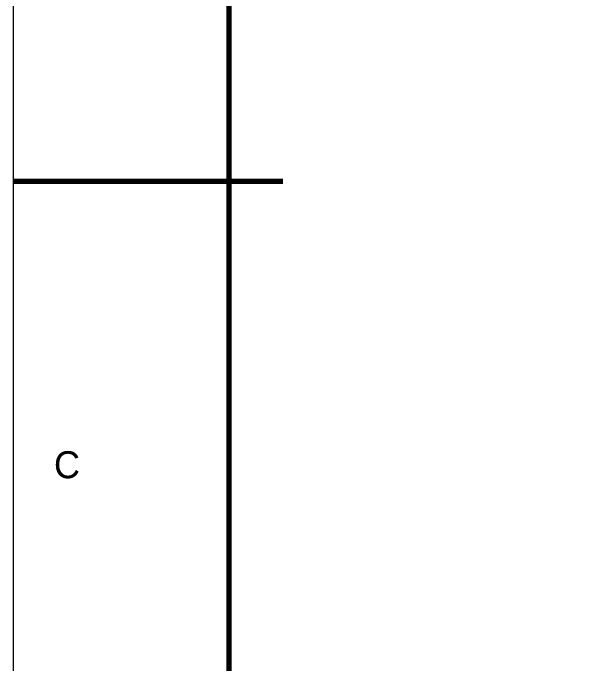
# Model space of a CAD drawing. Header units: millimetres. Extents: x 0 to 297, y 0 to 210.
# Drawn here: x 0 to 52.3, y 60.3 to 120.6 of the extents above; entities that cross this region are included whole.
import ezdxf
from ezdxf.enums import TextEntityAlignment as Align

# ---------------------------------------------------------------- set-up
doc = ezdxf.new("R2010")
doc.units = ezdxf.units.MM
for name, color, linetype, lineweight in [('FINA', 7, 'CONTINUOUS', 18), ('NORMA', 7, 'CONTINUOUS', 70), ('TEXTO', 7, 'CONTINUOUS', 25)]:
    doc.layers.add(name, color=color, linetype=linetype, lineweight=lineweight)

msp = doc.modelspace()

# ---------------------------------------------------------------- linework, layer by layer
at = {"layer": 'FINA'}
msp.add_line((0, 105), (10, 105), dxfattribs=at)
msp.add_lwpolyline([(0, 0), (297, 0), (297, 210), (0, 210)], close=True, dxfattribs=at)
at = {"layer": 'NORMA'}
msp.add_line((0, 105), (25, 105), dxfattribs=at)
msp.add_lwpolyline([(20, 10), (287, 10), (287, 200), (20, 200)], close=True, dxfattribs=at)

# ---------------------------------------------------------------- texts
at = {"layer": 'TEXTO'}
msp.add_text('C', height=2.5, dxfattribs=at).set_placement((5, 78.75), align=Align.MIDDLE_CENTER)

doc.saveas('drawing.dxf')
